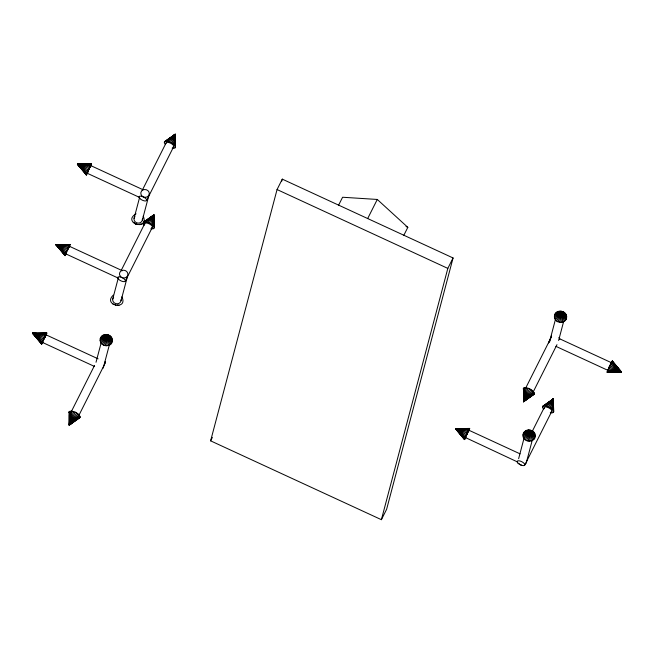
<?xml version="1.0" encoding="UTF-8"?>
<svg xmlns="http://www.w3.org/2000/svg" width="654" height="654" viewBox="0 0 654 654"><rect width="100%" height="100%" fill="white"/><g stroke="black" fill="none" stroke-linecap="round" stroke-linejoin="round"><path stroke-width="0.98" d="M69.349 414.571L69.283 425.059L80.123 417.227C79.093 413.115 73.273 410.36 69.283 411.521L69.283 425.059L79.772 417.767M150.829 228.802L153.11 228.859L154.18 227.993L153.821 214.994L143.34 222.286L143.005 223.537L144.166 225.295M172.157 148.131L174.438 148.188L175.509 147.314L175.149 134.315L164.669 141.607L164.334 142.866L165.495 144.624M534.056 394.378L523.576 401.67L523.576 388.124C527.557 386.964 533.378 389.719 534.416 393.839L523.576 401.67L523.592 398.809M550.3 412.764L552.589 412.821L553.66 411.946L553.3 398.948L542.812 406.24L542.485 407.499L543.646 409.257M100.111 340.448C99.433 332.911 111.826 332.657 112.357 339.859C113.036 347.397 100.642 347.642 100.111 340.448L107.55 335.159L108.785 335.085M522.987 435.891C522.309 428.345 534.702 428.1 535.234 435.294C535.912 442.84 523.519 443.085 522.987 435.891L530.427 430.602L531.661 430.52M554.404 317.051C553.725 309.514 566.119 309.268 566.65 316.462C567.329 324 554.935 324.253 554.404 317.051L561.843 311.77L563.069 311.688M70.003 411.194L69.283 425.059L80.123 417.227M153.42 222.916L153.821 214.994L143.34 222.286M174.945 138.272L175.149 134.315L164.669 141.607M534.416 393.839L523.576 401.67L524.287 387.797M552.941 405.881L553.3 398.948L542.812 406.24M106.831 345.835L107.248 334.586M529.699 441.27L530.124 430.03M561.116 322.438L561.541 311.198M69.659 420.277L69.283 425.059L75.651 420.064M153.755 226.431L152.995 225.524L153.821 214.994L143.757 222.262M175.084 145.752L174.324 144.845L175.149 134.315L164.309 142.147M529.936 396.667L523.576 401.67L523.805 398.793M553.227 410.385L552.475 409.478L553.3 398.948L542.46 406.78M71.024 411.096L69.283 425.059L80.099 416.516M153.33 218.984L153.821 214.994L145.074 221.861L144.052 221.959M174.904 136.31L175.149 134.315L166.402 141.182L165.38 141.28M534.392 393.119L523.576 401.67L525.309 387.708M552.924 401.94L553.3 398.948L544.553 405.815L543.531 405.913M42.935 342.255C37.605 351.034 49.598 325.226 46.099 335.42M66.332 253.736C61.002 262.516 73.003 236.715 69.496 246.901M87.661 173.057C82.33 181.837 94.323 156.036 90.824 166.222M139.367 197.32L87.211 173.245L90.669 165.56L90.236 167.228M105.441 362.586L78.823 415.503M125.347 281.016L152.423 227.183M146.676 200.337L173.751 146.504M465.811 437.69C460.481 446.469 472.474 420.669 468.975 430.855M517.51 461.953L465.337 437.51L468.82 430.193L520.061 453.851M524.819 464.969L551.894 411.137M607.157 372.101L609.749 365.545L612.316 360.975L621.3 371.897L607.157 372.101L621.3 371.897L612.316 360.975M612.087 362.316L612.414 361.057M69.667 423.138L69.283 425.059L79.698 415.666M152.995 225.524L151.941 224.6L153.821 214.994L149.962 218.044M174.324 144.845L173.269 143.921L175.149 134.315L172.836 136.146M533.991 392.277L523.576 401.67L523.952 399.749M552.475 409.478L551.412 408.554L553.3 398.948L547.12 403.829M72.283 411.252L69.283 425.059L73.371 421.233M153.396 216.964L153.821 214.994L150.101 218.346M526.298 399.112L523.576 401.67L526.576 387.855M552.867 400.918L553.3 398.948L551.812 400.289M105.22 345.721L107.55 335.159L105.646 334.472M528.097 441.156L530.427 430.602L528.514 429.907M559.513 322.324L561.843 311.77L559.93 311.075M96.015 362.267L101.321 342.206M112.717 299.091L118.276 278.073M134.045 218.411L139.604 197.394M109.382 344.789L103.577 366.763A4.243 3.875 14.8 0 1 102.67 368.562M121.031 300.709L127.604 275.874M142.359 220.03L148.932 195.194A4.243 3.875 14.8 0 0 144.616 189.529A4.243 3.875 14.8 0 0 141.591 195.546A4.243 3.875 14.8 0 0 148.859 195.194M210.621 440.845L277.059 189.554L282.299 179.131L453.067 257.97L386.628 509.27L381.388 519.685L210.621 440.845L212.37 437.371M281.776 181.101L282.299 179.131M381.388 519.685L447.826 268.393L453.067 257.97M518.638 458.667L524.189 437.649M549.548 341.74L555.606 318.809M526.445 462.198L532.258 440.224M558.622 340.497L563.674 321.392M69.185 247.155L69.414 246.296L122.421 270.74M45.788 335.674L46.017 334.807L98.108 358.833M608.04 370.05L611.523 362.741L559.358 338.658M73.698 411.628L69.283 425.059L78.938 414.75M533.231 391.362L523.576 401.67L527.991 388.231M173.269 143.921L171.977 143.054L175.149 134.315L172.918 136.326M151.941 224.6L150.649 223.733L153.821 214.994L146.341 222.017L145.074 221.861M523.576 388.124L523.576 401.67L524.214 399.921M551.412 408.554L550.128 407.687L553.3 398.948L545.812 405.971L544.553 405.815M468.378 431.861L468.665 431.109M103.684 345.222L107.55 335.159L110.15 335.927M557.976 321.825L561.843 311.77L564.435 312.53M526.56 440.657L530.427 430.602L533.018 431.362M45.134 337.317L45.502 336.418M75.169 412.216L69.283 425.059L69.283 411.521M532.176 390.438L523.576 401.67L529.462 388.819M43.491 340.113L46.017 334.807L42.477 342.434L94.642 366.518M87.857 171.675L87.137 173.187L88.061 171.904M90.743 165.617L88.944 169.402L88.911 168.691M67.975 249.321L69.414 246.296L65.882 253.916L118.039 277.999M465.288 437.82L466.008 436.308M467.087 434.035L468.885 430.25M142.212 190.404L166.075 142.956M121.342 270.167L144.747 223.635M71.147 411.963L94.552 365.423M338.478 205.43L342.59 197.246L377.284 199.454L407.826 227.363L403.706 235.546M367.679 218.55L377.284 199.454M525.44 388.566L551.134 337.472M533.116 392.106L556.979 344.666M532.291 431.313L544.218 407.589M549.434 341.625L549.867 340.783M551.559 335.943L548.51 342.9L549.049 342.295M102.326 344.38L107.55 335.159L111.245 337.055M556.611 320.983L561.843 311.77L565.53 313.667M525.195 439.815L530.427 430.602L534.114 432.498M166.402 141.182L170.555 142.302L175.149 134.315L175.509 147.314M146.341 222.017L149.226 222.981L153.821 214.994L154.18 227.993M545.812 405.971L548.698 406.935L553.3 398.948L553.66 411.946M76.6 412.968L69.283 425.059L77.883 413.835M523.576 401.67L530.885 389.571M66.356 253.253L65.882 253.916M42.96 341.772L42.477 342.434M465.836 437.215L465.354 437.878M607.255 372.183L607.958 371.219M173.31 136.719L175.149 134.315L175.485 146.602M101.231 343.252L107.55 335.159L111.998 338.396M555.516 319.855L561.843 311.77L566.282 315.007M524.099 438.687L530.427 430.602L534.874 433.839M169.084 141.714L175.149 134.315L175.158 147.853M147.755 222.393L153.821 214.994L153.821 222.728M547.226 406.347L553.3 398.948L553.3 412.486M173.081 136.523L175.149 134.315L167.669 141.338M152.447 216.466L153.821 214.994M551.919 400.42L553.3 398.948M100.471 341.911L107.55 335.159L112.357 339.859M554.764 318.514L561.843 311.77L566.65 316.462M523.347 437.346L530.427 430.602L535.234 435.294M136.048 213.809C121.35 222.556 149.733 231.786 143.21 216.122M113.297 295.126C102.228 305.532 128.527 310.642 121.881 296.802M166.656 141.027L170.514 137.978M100.168 338.968L107.55 335.159L112.3 341.339M554.453 315.571L561.843 311.77L566.593 317.942M523.045 434.403L530.427 430.602L535.176 436.774M100.634 337.57L107.55 335.159L111.834 342.737M554.927 314.173L561.843 311.77L566.127 319.348M523.511 433.005L530.427 430.602L534.71 438.18M101.484 336.344L107.55 335.159L110.984 343.963M555.777 312.947L561.843 311.77L565.277 320.566M524.361 431.787L530.427 430.602L533.86 439.398M532.323 394.795L533.345 394.705M135.656 224.289L136.882 224.216L134.291 223.447M139.817 224.085L141.779 223.995M556.946 311.983L561.843 311.77L564.1 321.531M102.662 335.379L107.55 335.159L109.807 344.928M525.538 430.822L530.427 430.602L532.683 440.363M91.47 163.794L77.425 164.089L86.312 174.929M70.141 244.473L56.097 244.768L64.983 255.6M41.586 344.118L32.7 333.278L46.745 332.992M464.463 439.562L455.576 428.722L469.613 428.427M90.554 163.892L77.425 164.089L86.41 175.002M70.24 244.555L56.097 244.768L65.081 255.681M41.684 344.2L32.7 333.278L46.843 333.074M464.561 439.635L455.576 428.722L469.719 428.509M91.2 164.097L77.425 164.089L86.393 174.471M69.872 244.776L56.097 244.768L65.065 255.15M41.66 343.661L32.7 333.278L46.467 333.295M607.533 371.881L621.3 371.897L612.34 361.515M464.536 439.104L455.576 428.722L469.343 428.73M90.481 164.317L77.425 164.089L86.688 174.7M65.138 244.923L56.097 244.768L65.359 255.379M36.665 337.832L32.7 333.278L36.714 333.352M607.239 371.652L621.3 371.897L612.046 361.278M464.831 439.333L455.576 428.722L457.587 428.754M90.767 164.767L77.425 164.089L86.647 173.67M69.447 245.438L56.097 244.768L65.318 254.349M41.913 342.859L32.7 333.278L46.042 333.957M619.395 371.799L621.3 371.897L619.322 369.845M464.79 438.303L455.576 428.722L468.918 429.4M82.363 164.456L77.425 164.089L82.265 169.059M58.075 244.915L56.097 244.768L58.868 247.604M607.492 370.851L621.3 371.897L611.621 361.94M34.082 334.701L32.7 333.278L36.649 333.581M558.369 311.345L561.843 311.77L562.685 322.169M117.295 305.099L119.036 305.312M104.076 334.742L107.55 335.159L108.392 345.565M526.952 430.177L530.427 430.602L531.269 441M90.219 165.74L77.425 164.089L87.056 172.574M68.891 246.419L56.097 244.768L65.727 253.253M42.322 341.772L32.7 333.278L45.494 334.938M460.416 433.692L455.576 428.722L468.37 430.373M80.303 164.546L77.425 164.089L79.625 166.01M607.901 369.755L621.3 371.897L619.076 369.935M34.163 334.562L32.7 333.278L36.526 333.892M89.582 166.974L77.425 164.089L79.755 165.748M68.253 247.653L56.097 244.768L57.56 246.043M465.198 437.207L455.576 428.722L467.733 431.607M34.253 334.382L32.7 333.278L44.856 336.164M79.265 164.579L77.425 164.089L87.595 171.266M608.441 368.447L621.3 371.897L611.065 362.921M42.862 340.464L32.7 333.278L34.539 333.769M112.962 304.126L114.695 304.641M88.903 168.364L77.425 164.089L79.208 165.061M67.575 249.043L56.097 244.768L57.65 245.871M457.767 430.643L455.576 428.722L467.046 432.997M34.474 334.259L32.7 333.278L44.17 337.562M609.07 367.008L621.3 371.897L610.427 364.155M43.491 339.025L32.7 333.278L34.58 334.031M406.036 226.537L407.826 227.363M277.059 189.554L447.826 268.393M555.892 346.342L608.056 370.417M90.669 165.56L142.834 189.644M79.199 164.906L77.425 164.089L88.225 169.836M32.7 333.278L34.474 334.096M133.195 222.319L134.675 223.079M170.555 142.302L171.977 143.054M548.698 406.935L550.128 407.687M149.226 222.981L150.649 223.733M457.13 429.825L455.576 428.722L466.367 434.469M66.896 250.507L56.097 244.768L66.267 251.945M609.749 365.545L621.3 371.897L619.739 370.793M455.576 428.722L465.738 435.899M38.651 340.105L39.976 341.617M115.554 304.895L115.864 305.467M523.65 390.225L523.216 388.664M467.062 433.324L467.111 434.738M44.186 337.889L44.21 338.592M68.923 412.061L68.948 412.772M526.486 461.184A4.243 3.875 14.8 0 1 524.737 464.659M521.598 465.198A4.243 3.875 14.8 0 1 518.859 463.506M544.512 408.66A4.243 1.692 26.7 0 1 548.502 407.704A4.243 1.692 26.7 0 1 551.159 411.734M105.147 361.515A4.243 1.692 26.7 0 1 105.196 362.954M121.072 299.696A4.243 3.875 14.8 0 1 115.644 303.579A4.243 3.875 14.8 0 1 113.624 297.292M144.763 224.126A4.243 1.692 26.7 0 1 149.521 223.987A4.243 1.692 26.7 0 1 151.687 227.78M142.4 219.016A4.243 3.875 14.8 0 1 136.972 222.9A4.243 3.875 14.8 0 1 134.953 216.613M166.091 143.447A4.243 1.692 26.7 0 1 170.849 143.316A4.243 1.692 26.7 0 1 173.016 147.101M558.917 337.497A4.243 1.692 26.7 0 1 559.726 339.189M517.96 463.122A4.243 1.692 26.7 0 0 524.573 465.337A4.243 1.692 26.7 0 0 520.412 461.127A4.243 1.692 26.7 0 0 517.96 463.122M120.262 276.225A4.243 3.875 14.8 0 0 127.53 275.874A4.243 3.875 14.8 0 0 123.287 270.208A4.243 3.875 14.8 0 0 120.262 276.225M118.48 279.168A4.243 1.692 26.7 0 0 125.102 281.383A4.243 1.692 26.7 0 0 120.941 277.173A4.243 1.692 26.7 0 0 118.48 279.168M139.809 198.489A4.243 1.692 26.7 0 0 146.431 200.704A4.243 1.692 26.7 0 0 142.27 196.494A4.243 1.692 26.7 0 0 139.809 198.489"/></g></svg>
